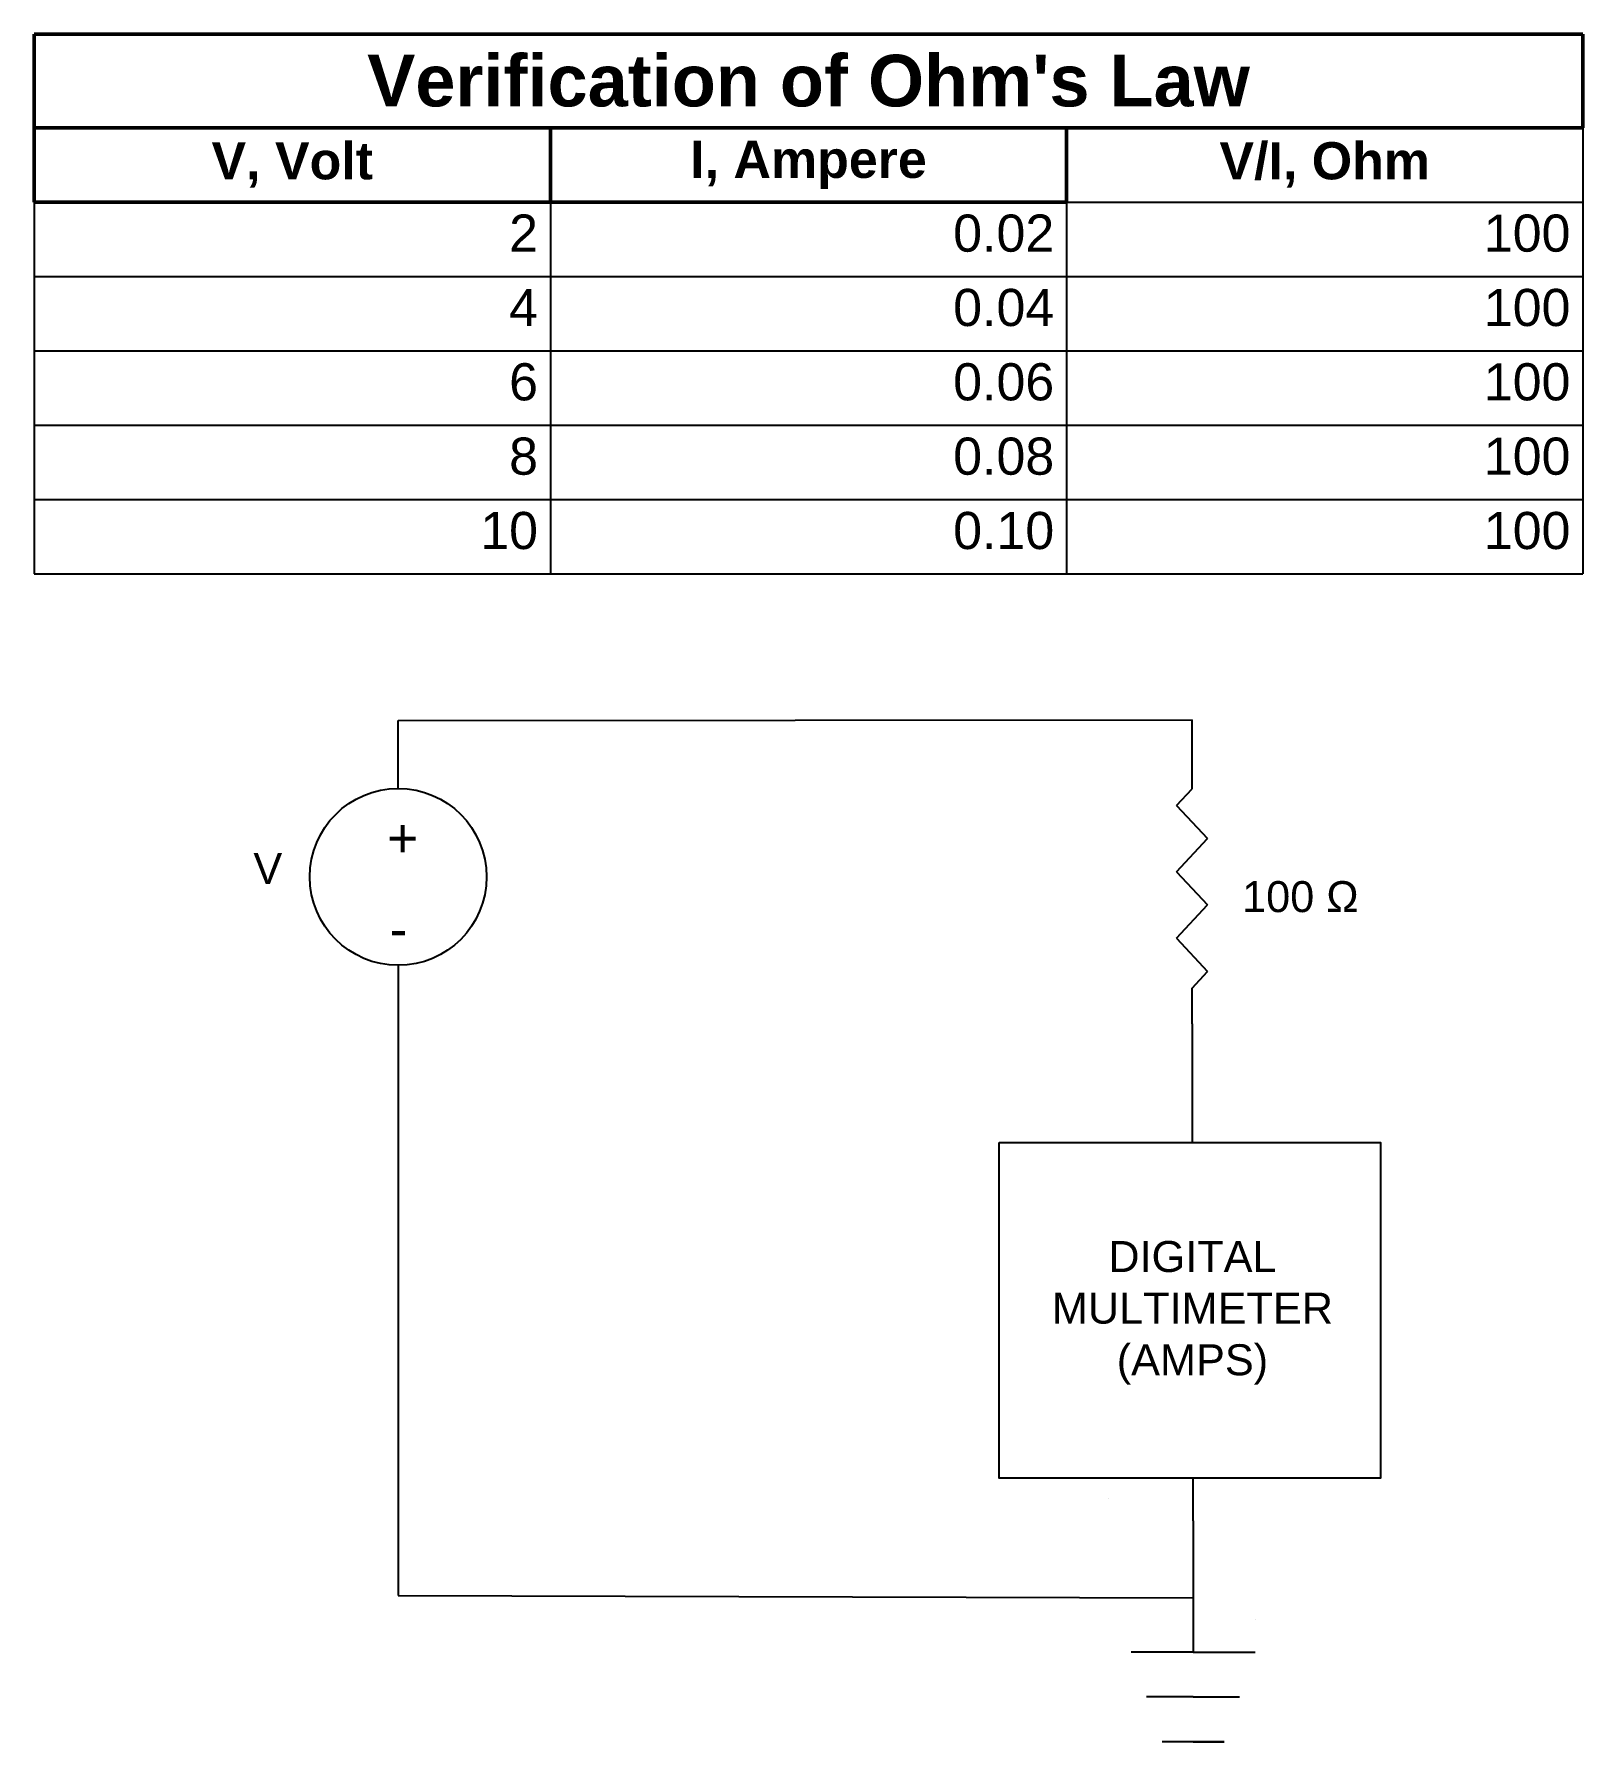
# Model space of a CAD drawing. Header units: inches. Extents: x 0.54 to 8.04, y 0.42 to 8.69.
import ezdxf

# ---------------------------------------------------------------- set-up
doc = ezdxf.new("R2010")
doc.units = ezdxf.units.IN
doc.header["$MEASUREMENT"] = 0
doc.styles.get("Standard").update_dxf_attribs({"font": 'arial.ttf'})

# ---------------------------------------------------------------- blocks, each defined once
blk = doc.blocks.new('*T2')
at = {"color": 0, "lineweight": 50, "transparency": 16777216}
for p, q in [((0, 0), (7.5, 0)), ((0, 0), (0, -0.8133)), ((7.5, 0), (7.5, -0.4533)), ((0, -0.4533), (7.5, -0.4533)), ((2.5, -0.4533), (2.5, -0.8133)), ((5, -0.4533), (5, -0.8133)), ((0, -0.8133), (5, -0.8133))]:
    blk.add_line(p, q, dxfattribs=at)
at = {"color": 0, "linetype": 'ByBlock', "lineweight": -2, "transparency": 16777216}
for p, q in [((7.5, -0.4533), (7.5, -2.6133)), ((0, -0.8133), (0, -2.6133)), ((2.5, -0.8133), (2.5, -2.6133)), ((5, -0.8133), (7.5, -0.8133)), ((5, -0.8133), (5, -2.6133)), ((0, -1.1733), (7.5, -1.1733)), ((0, -1.5333), (7.5, -1.5333)), ((0, -1.8933), (7.5, -1.8933)), ((0, -2.2533), (7.5, -2.2533)), ((0, -2.6133), (7.5, -2.6133))]:
    blk.add_line(p, q, dxfattribs=at)
at = {"color": 0, "transparency": 16777216}
for s, insert, char_height, width, attachment_point in [("{\\fArial|b1|i0|c0|p34;Verification of Ohm's Law}", (3.75, -0.2267), 0.25, 7.38, 5), ('{\\fArial|b1|i0|c0|p34;V, Volt}', (1.25, -0.6333), 0.18, 2.38, 5), ('{\\fArial|b1|i0|c0|p34;I, Ampere}', (3.75, -0.6333), 0.18, 2.38, 5), ('{\\fArial|b1|i0|c0|p34;V/I, Ohm}', (6.25, -0.6333), 0.18, 2.38, 5), ('2', (2.44, -0.8733), 0.18, 2.38, 3), ('0.02', (4.94, -0.8733), 0.18, 2.38, 3), ('100', (7.44, -0.8733), 0.18, 2.38, 3), ('4', (2.44, -1.2333), 0.18, 2.38, 3), ('0.04', (4.94, -1.2333), 0.18, 2.38, 3), ('100', (7.44, -1.2333), 0.18, 2.38, 3), ('6', (2.44, -1.5933), 0.18, 2.38, 3), ('0.06', (4.94, -1.5933), 0.18, 2.38, 3), ('100', (7.44, -1.5933), 0.18, 2.38, 3), ('8', (2.44, -1.9533), 0.18, 2.38, 3), ('0.08', (4.94, -1.9533), 0.18, 2.38, 3), ('100', (7.44, -1.9533), 0.18, 2.38, 3), ('10', (2.44, -2.3133), 0.18, 2.38, 3), ('0.10', (4.94, -2.3133), 0.18, 2.38, 3), ('100', (7.44, -2.3133), 0.18, 2.38, 3)]:
    blk.add_mtext(s, dxfattribs=dict(at, insert=insert, char_height=char_height, width=width, attachment_point=attachment_point))

msp = doc.modelspace()

# ---------------------------------------------------------------- linework, layer by layer
for p, q in [((2.3027, 5.363), (6.1472, 5.3666)), ((2.3027, 5.0344), (2.3027, 5.363)), ((6.1472, 5.033), (6.1472, 5.3666)), ((6.0722, 4.9526), (6.1472, 5.033)), ((6.0722, 4.9526), (6.2222, 4.7917)), ((6.0722, 4.6309), (6.2222, 4.7917)), ((6.0722, 4.6309), (6.2222, 4.4701)), ((6.0722, 4.3093), (6.2222, 4.4701)), ((6.0722, 4.3093), (6.2222, 4.1485)), ((2.3027, 4.178), (2.3027, 1.1259)), ((6.1472, 4.0681), (6.2222, 4.1485)), ((6.1472, 3.8952), (6.1472, 4.0681)), ((6.1472, 3.8952), (6.1472, 3.3423)), ((6.1472, 3.3423), (6.1472, 3.3197)), ((6.1522, 1.488), (6.1522, 1.6954)), ((5.7434, 1.5963), (5.7434, 1.5963)), ((6.1522, 1.488), (6.1522, 1.1146)), ((2.3027, 1.1259), (6.1522, 1.1146)), ((6.1522, 1.1146), (6.1522, 1.009)), ((6.1522, 1.009), (6.1522, 0.8522)), ((6.4522, 1.009), (6.4522, 1.009)), ((6.1522, 0.8522), (5.8522, 0.8522)), ((6.1522, 0.8522), (6.4522, 0.8522)), ((6.1522, 0.6351), (5.9272, 0.6351)), ((6.1522, 0.6351), (6.1522, 0.6351)), ((6.1522, 0.6351), (6.3772, 0.6351)), ((6.3022, 0.4179), (6.0022, 0.4179)), ((6.1522, 0.4179), (6.3022, 0.4179))]:
    msp.add_line(p, q)
msp.add_lwpolyline([(5.2137, 3.3197), (7.0595, 3.3197), (7.0595, 1.6954), (5.2137, 1.6954)], close=True)
msp.add_circle((2.3027, 4.6062), 0.4282)

# ---------------------------------------------------------------- block references
msp.add_blockref('*T2', (0.5397, 8.6868))

# ---------------------------------------------------------------- texts
at = {"attachment_point": 1}
for s, width, heights, insert, char_height in [('\\pxi-1,l1,t0;+', 0.1875, [0.0876], (2.2479, 4.8881), 0.1875), ('V', 0.51077, [0], (1.6015, 4.7218), 0.15), ('100 Ω', 0.769979, [0.2342], (6.3895, 4.5857), 0.15), ('\\pxqc;DIGITAL \\PMULTIMETER\\P(AMPS)', 1.845788, [0], (5.2261, 2.8431), 0.15)]:
    msp.add_mtext_dynamic_manual_height_columns(s, width=width, gutter_width=0.75, heights=heights, dxfattribs=dict(at, insert=insert, char_height=char_height))
at = {"insert": (2.2604, 4.4485), "char_height": 0.1875, "attachment_point": 1}
msp.add_mtext('-', dxfattribs=at)

doc.saveas('drawing.dxf')
